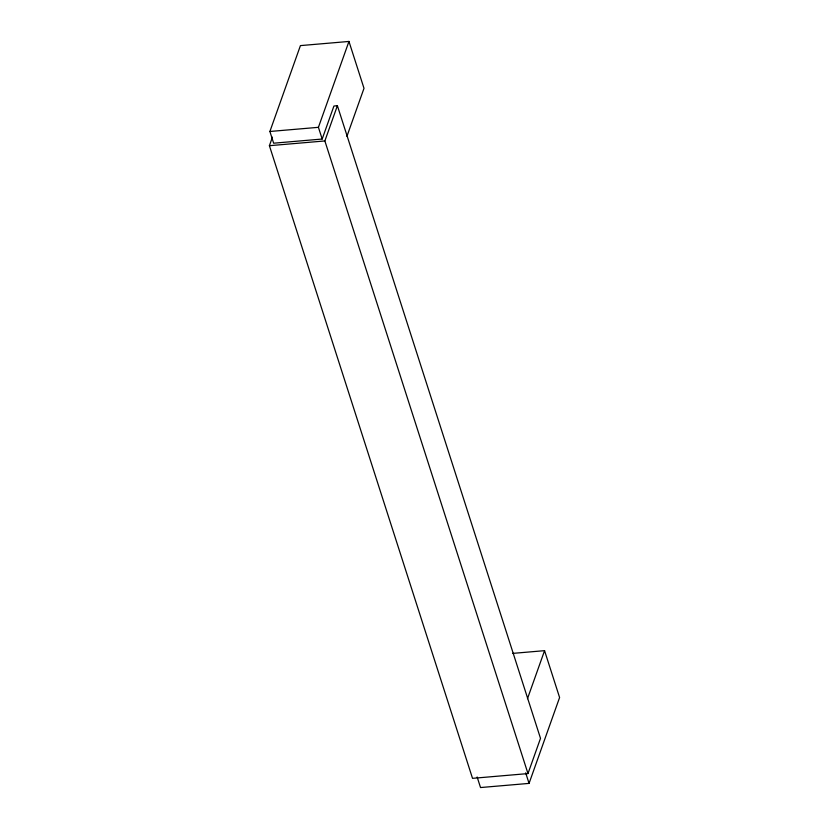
<?xml version="1.0" encoding="UTF-8"?>
<svg xmlns="http://www.w3.org/2000/svg" width="829" height="829" viewBox="0 0 829 829"><rect width="100%" height="100%" fill="white"/><g stroke="black" fill="none" stroke-linecap="round" stroke-linejoin="round"><path stroke-width="1.24" d="M272.42 137.189L269.404 145.697L472.52 778.338L527.98 773.581L540.508 738.349L337.393 105.708L333.932 106.008L322.18 139.034L273.653 143.199L269.891 131.479L300.43 45.605L348.957 41.45L364.004 88.309L346.916 136.35M322.18 139.034L318.419 127.324L348.957 41.45M527.98 773.581L324.864 140.94L337.393 105.708M527.472 698.702L544.56 650.661L512.623 653.397M477.141 777.001L480.53 787.55L529.057 783.395L559.596 697.521L544.56 650.661M269.891 131.479L318.419 127.324M269.404 145.697L324.864 140.94M525.679 772.846L529.057 783.395"/></g></svg>
